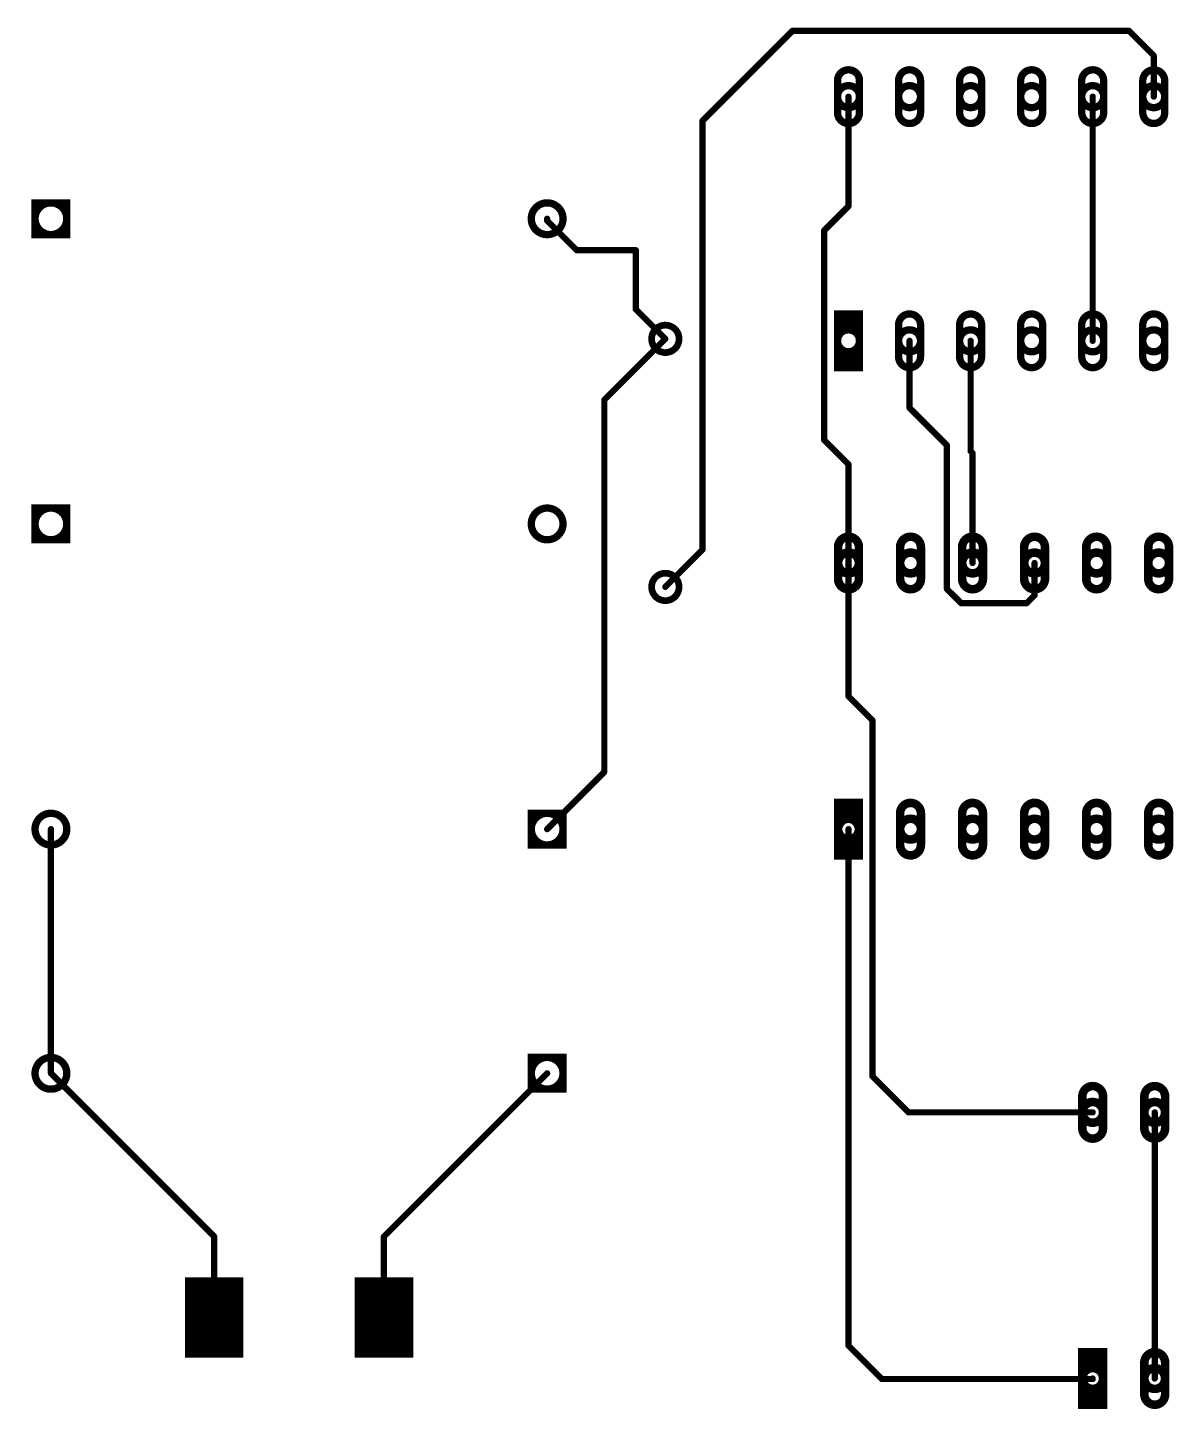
# Model space of a CAD drawing. Extents: x -328 to 170, y -164 to 109.
# Drawn here: x -326.1 to -279.2, y -64.5 to -7.7 of the extents above; entities that cross this region are included whole.
import ezdxf

# ---------------------------------------------------------------- set-up
doc = ezdxf.new("R2010")
doc.units = 0
doc.header["$MEASUREMENT"] = 0
doc.layers.add('TOPLAYER', color=1, linetype='CONTINUOUS')

msp = doc.modelspace()

# ---------------------------------------------------------------- linework, layer by layer
at = {"layer": 'TOPLAYER'}
for points, const_width in [([(-298.476, -11.542), (-294.793, -7.859)], 0.254), ([(-294.793, -7.859), (-281.015, -7.859)], 0.254), ([(-281.015, -7.859), (-279.999, -8.875)], 0.254), ([(-279.999, -10.555), (-279.999, -8.875)], 0.254), ([(-292.949, -11.205), (-292.949, -9.905)], 0.3), ([(-292.049, -11.205), (-292.049, -9.905)], 0.3), ([(-290.449, -11.205), (-290.449, -9.905)], 0.3), ([(-289.549, -11.205), (-289.549, -9.905)], 0.3), ([(-287.949, -11.205), (-287.949, -9.905)], 0.3), ([(-287.049, -11.205), (-287.049, -9.905)], 0.3), ([(-285.449, -11.205), (-285.449, -9.905)], 0.3), ([(-284.549, -11.205), (-284.549, -9.905)], 0.3), ([(-282.949, -11.205), (-282.949, -9.905)], 0.3), ([(-282.049, -11.205), (-282.049, -9.905)], 0.3), ([(-280.449, -11.205), (-280.449, -9.905)], 0.3), ([(-279.549, -11.205), (-279.549, -9.905)], 0.3), ([(-292.499, -15.039), (-292.499, -10.555)], 0.254), ([(-282.499, -20.555), (-282.499, -10.555)], 0.254), ([(-298.476, -29.112), (-298.476, -11.542)], 0.254), ([(-325.809, -16.355), (-325.809, -14.755)], 0.3), ([(-324.509, -16.355), (-324.509, -14.755)], 0.3), ([(-324.359, -14.905), (-325.959, -14.905)], 0.3), ([(-293.498, -16.038), (-292.499, -15.039)], 0.254), ([(-304.839, -15.635), (-304.839, -15.555)], 0.254), ([(-304.839, -15.635), (-303.629, -16.845)], 0.254), ([(-324.359, -16.205), (-325.959, -16.205)], 0.3), ([(-293.498, -24.615), (-293.498, -16.038)], 0.254), ([(-303.629, -16.845), (-301.209, -16.845)], 0.254), ([(-301.209, -19.265), (-301.209, -16.845)], 0.254), ([(-301.209, -19.265), (-299.999, -20.475)], 0.254), ([(-292.949, -21.805), (-292.949, -19.305)], 0.3), ([(-292.049, -21.805), (-292.049, -19.305)], 0.3), ([(-293.099, -19.78), (-291.899, -19.78)], 0.95), ([(-290.449, -21.205), (-290.449, -19.905)], 0.3), ([(-289.549, -21.205), (-289.549, -19.905)], 0.3), ([(-287.949, -21.205), (-287.949, -19.905)], 0.3), ([(-287.049, -21.205), (-287.049, -19.905)], 0.3), ([(-285.449, -21.205), (-285.449, -19.905)], 0.3), ([(-284.549, -21.205), (-284.549, -19.905)], 0.3), ([(-282.949, -21.205), (-282.949, -19.905)], 0.3), ([(-282.049, -21.205), (-282.049, -19.905)], 0.3), ([(-280.449, -21.205), (-280.449, -19.905)], 0.3), ([(-279.549, -21.205), (-279.549, -19.905)], 0.3), ([(-302.499, -22.975), (-299.999, -20.475)], 0.254), ([(-289.999, -23.302), (-289.999, -20.555)], 0.254), ([(-287.499, -25.076), (-287.499, -20.555)], 0.254), ([(-293.099, -21.33), (-291.899, -21.33)], 0.95), ([(-302.499, -38.215), (-302.499, -22.975)], 0.254), ([(-289.999, -23.302), (-288.469, -24.833)], 0.254), ([(-293.498, -24.615), (-292.499, -25.613)], 0.254), ([(-288.469, -30.719), (-288.469, -24.833)], 0.254), ([(-287.499, -25.076), (-287.419, -25.156)], 0.254), ([(-292.499, -29.655), (-292.499, -25.613)], 0.254), ([(-287.419, -29.655), (-287.419, -25.156)], 0.254), ([(-325.809, -28.855), (-325.809, -27.255)], 0.3), ([(-324.509, -28.855), (-324.509, -27.255)], 0.3), ([(-324.359, -27.405), (-325.959, -27.405)], 0.3), ([(-324.359, -28.705), (-325.959, -28.705)], 0.3), ([(-292.924, -30.305), (-292.924, -29.005)], 0.35), ([(-292.074, -30.305), (-292.074, -29.005)], 0.35), ([(-290.384, -30.305), (-290.384, -29.005)], 0.35), ([(-289.534, -30.305), (-289.534, -29.005)], 0.35), ([(-287.844, -30.305), (-287.844, -29.005)], 0.35), ([(-286.994, -30.305), (-286.994, -29.005)], 0.35), ([(-285.304, -30.305), (-285.304, -29.005)], 0.35), ([(-284.454, -30.305), (-284.454, -29.005)], 0.35), ([(-282.764, -30.305), (-282.764, -29.005)], 0.35), ([(-281.914, -30.305), (-281.914, -29.005)], 0.35), ([(-280.224, -30.305), (-280.224, -29.005)], 0.35), ([(-279.374, -30.305), (-279.374, -29.005)], 0.35), ([(-299.999, -30.635), (-298.476, -29.112)], 0.254), ([(-292.499, -35.113), (-292.499, -29.655)], 0.254), ([(-284.879, -30.973), (-284.879, -29.655)], 0.254), ([(-288.469, -30.719), (-287.884, -31.303)], 0.254), ([(-287.884, -31.303), (-285.21, -31.303)], 0.254), ([(-285.21, -31.303), (-284.879, -30.973)], 0.254), ([(-292.499, -35.113), (-291.517, -36.096)], 0.254), ([(-291.517, -50.683), (-291.517, -36.096)], 0.254), ([(-304.839, -40.555), (-302.499, -38.215)], 0.254), ([(-292.924, -41.805), (-292.924, -39.305)], 0.35), ([(-292.074, -41.805), (-292.074, -39.305)], 0.35), ([(-305.489, -39.755), (-305.489, -41.355)], 0.3), ([(-304.189, -39.755), (-304.189, -41.355)], 0.3), ([(-293.099, -39.805), (-291.899, -39.805)], 1), ([(-305.639, -39.905), (-304.039, -39.905)], 0.3), ([(-290.384, -41.205), (-290.384, -39.905)], 0.35), ([(-289.534, -41.205), (-289.534, -39.905)], 0.35), ([(-287.844, -41.205), (-287.844, -39.905)], 0.35), ([(-286.994, -41.205), (-286.994, -39.905)], 0.35), ([(-285.304, -41.205), (-285.304, -39.905)], 0.35), ([(-284.454, -41.205), (-284.454, -39.905)], 0.35), ([(-282.764, -41.205), (-282.764, -39.905)], 0.35), ([(-281.914, -41.205), (-281.914, -39.905)], 0.35), ([(-280.224, -41.205), (-280.224, -39.905)], 0.35), ([(-279.374, -41.205), (-279.374, -39.905)], 0.35), ([(-325.159, -50.555), (-325.159, -40.555)], 0.254), ([(-293.099, -41.305), (-291.899, -41.305)], 1), ([(-292.499, -61.707), (-292.499, -40.555)], 0.254), ([(-305.639, -41.205), (-304.039, -41.205)], 0.3), ([(-305.639, -49.905), (-304.039, -49.905)], 0.3), ([(-305.489, -49.755), (-305.489, -51.355)], 0.3), ([(-304.189, -49.755), (-304.189, -51.355)], 0.3), ([(-325.159, -50.555), (-318.474, -57.24)], 0.254), ([(-311.524, -57.24), (-304.839, -50.555)], 0.254), ([(-305.639, -51.205), (-304.039, -51.205)], 0.3), ([(-291.517, -50.683), (-290.043, -52.156)], 0.254), ([(-282.924, -52.805), (-282.924, -51.505)], 0.35), ([(-282.074, -52.805), (-282.074, -51.505)], 0.35), ([(-280.384, -52.805), (-280.384, -51.505)], 0.35), ([(-279.534, -52.805), (-279.534, -51.505)], 0.35), ([(-290.043, -52.156), (-282.499, -52.156)], 0.254), ([(-282.499, -52.156), (-282.499, -52.155)], 0.254), ([(-279.959, -63.055), (-279.959, -52.155)], 0.254), ([(-318.474, -60.555), (-318.474, -57.24)], 0.254), ([(-311.524, -60.555), (-311.524, -57.24)], 0.254), ([(-319.074, -62.205), (-319.074, -58.905)], 1.2), ([(-317.874, -62.205), (-317.874, -58.905)], 1.2), ([(-312.124, -62.205), (-312.124, -58.905)], 1.2), ([(-310.924, -62.205), (-310.924, -58.905)], 1.2), ([(-317.274, -59.73), (-319.674, -59.73)], 1.65), ([(-310.324, -59.73), (-312.724, -59.73)], 1.65), ([(-317.274, -61.38), (-319.674, -61.38)], 1.65), ([(-310.324, -61.38), (-312.724, -61.38)], 1.65), ([(-292.499, -61.707), (-291.128, -63.078)], 0.254), ([(-283.099, -62.305), (-281.899, -62.305)], 1), ([(-282.924, -64.305), (-282.924, -61.805)], 0.35), ([(-282.074, -64.305), (-282.074, -61.805)], 0.35), ([(-280.384, -63.705), (-280.384, -62.405)], 0.35), ([(-279.534, -63.705), (-279.534, -62.405)], 0.35), ([(-291.128, -63.078), (-282.499, -63.078)], 0.254), ([(-282.499, -63.078), (-282.499, -63.055)], 0.254), ([(-283.099, -63.805), (-281.899, -63.805)], 1)]:
    msp.add_lwpolyline(points, dxfattribs=dict(at, const_width=const_width))
for points, const_width in [([(-294.857, -7.859, 1), (-294.73, -7.859, 1)], 0.127), ([(-294.857, -7.859, 1), (-294.73, -7.859, 1)], 0.127), ([(-281.079, -7.859, 1), (-280.952, -7.859, 1)], 0.127), ([(-281.079, -7.859, 1), (-280.952, -7.859, 1)], 0.127), ([(-280.063, -8.875, 1), (-279.936, -8.875, 1)], 0.127), ([(-280.063, -8.875, 1), (-279.936, -8.875, 1)], 0.127), ([(-292.949, -10.555, 1), (-292.049, -10.555, 1)], 0.3), ([(-290.449, -10.555, 1), (-289.549, -10.555, 1)], 0.3), ([(-287.949, -10.555, 1), (-287.049, -10.555, 1)], 0.3), ([(-285.449, -10.555, 1), (-284.549, -10.555, 1)], 0.3), ([(-282.949, -10.555, 1), (-282.049, -10.555, 1)], 0.3), ([(-280.449, -10.555, 1), (-279.549, -10.555, 1)], 0.3), ([(-292.563, -10.555, 1), (-292.436, -10.555, 1)], 0.127), ([(-282.563, -10.555, 1), (-282.436, -10.555, 1)], 0.127), ([(-280.063, -10.555, 1), (-279.936, -10.555, 1)], 0.127), ([(-298.54, -11.542, 1), (-298.413, -11.542, 1)], 0.127), ([(-298.54, -11.542, 1), (-298.413, -11.542, 1)], 0.127), ([(-325.809, -15.555, 1), (-324.509, -15.555, 1)], 0.3), ([(-305.489, -15.555, 1), (-304.189, -15.555, 1)], 0.3), ([(-292.563, -15.039, 1), (-292.436, -15.039, 1)], 0.127), ([(-292.563, -15.039, 1), (-292.436, -15.039, 1)], 0.127), ([(-304.903, -15.555, 1), (-304.776, -15.555, 1)], 0.127), ([(-304.903, -15.635, 1), (-304.776, -15.635, 1)], 0.127), ([(-304.903, -15.635, 1), (-304.776, -15.635, 1)], 0.127), ([(-293.561, -16.038, 1), (-293.434, -16.038, 1)], 0.127), ([(-293.561, -16.038, 1), (-293.434, -16.038, 1)], 0.127), ([(-303.693, -16.845, 1), (-303.566, -16.845, 1)], 0.127), ([(-303.693, -16.845, 1), (-303.566, -16.845, 1)], 0.127), ([(-301.273, -16.845, 1), (-301.146, -16.845, 1)], 0.127), ([(-301.273, -16.845, 1), (-301.146, -16.845, 1)], 0.127), ([(-301.273, -19.265, 1), (-301.146, -19.265, 1)], 0.127), ([(-301.273, -19.265, 1), (-301.146, -19.265, 1)], 0.127), ([(-300.562, -20.475, 1), (-299.437, -20.475, 1)], 0.275), ([(-300.063, -20.475, 1), (-299.936, -20.475, 1)], 0.127), ([(-300.063, -20.475, 1), (-299.936, -20.475, 1)], 0.127), ([(-292.949, -20.555, 1), (-292.049, -20.555, 1)], 0.3), ([(-290.449, -20.555, 1), (-289.549, -20.555, 1)], 0.3), ([(-290.063, -20.555, 1), (-289.936, -20.555, 1)], 0.127), ([(-287.949, -20.555, 1), (-287.049, -20.555, 1)], 0.3), ([(-287.563, -20.555, 1), (-287.436, -20.555, 1)], 0.127), ([(-285.449, -20.555, 1), (-284.549, -20.555, 1)], 0.3), ([(-282.949, -20.555, 1), (-282.049, -20.555, 1)], 0.3), ([(-282.563, -20.555, 1), (-282.436, -20.555, 1)], 0.127), ([(-280.449, -20.555, 1), (-279.549, -20.555, 1)], 0.3), ([(-302.563, -22.975, 1), (-302.436, -22.975, 1)], 0.127), ([(-302.563, -22.975, 1), (-302.436, -22.975, 1)], 0.127), ([(-290.063, -23.302, 1), (-289.936, -23.302, 1)], 0.127), ([(-290.063, -23.302, 1), (-289.936, -23.302, 1)], 0.127), ([(-293.561, -24.615, 1), (-293.434, -24.615, 1)], 0.127), ([(-293.561, -24.615, 1), (-293.434, -24.615, 1)], 0.127), ([(-288.532, -24.833, 1), (-288.405, -24.833, 1)], 0.127), ([(-288.532, -24.833, 1), (-288.405, -24.833, 1)], 0.127), ([(-287.563, -25.076, 1), (-287.436, -25.076, 1)], 0.127), ([(-287.563, -25.076, 1), (-287.436, -25.076, 1)], 0.127), ([(-292.563, -25.613, 1), (-292.436, -25.613, 1)], 0.127), ([(-292.563, -25.613, 1), (-292.436, -25.613, 1)], 0.127), ([(-287.483, -25.156, 1), (-287.356, -25.156, 1)], 0.127), ([(-287.483, -25.156, 1), (-287.356, -25.156, 1)], 0.127), ([(-325.809, -28.055, 1), (-324.509, -28.055, 1)], 0.3), ([(-305.489, -28.055, 1), (-304.189, -28.055, 1)], 0.3), ([(-298.54, -29.112, 1), (-298.413, -29.112, 1)], 0.127), ([(-298.54, -29.112, 1), (-298.413, -29.112, 1)], 0.127), ([(-292.924, -29.655, 1), (-292.074, -29.655, 1)], 0.35), ([(-290.384, -29.655, 1), (-289.534, -29.655, 1)], 0.35), ([(-287.844, -29.655, 1), (-286.994, -29.655, 1)], 0.35), ([(-285.304, -29.655, 1), (-284.454, -29.655, 1)], 0.35), ([(-282.764, -29.655, 1), (-281.914, -29.655, 1)], 0.35), ([(-280.224, -29.655, 1), (-279.374, -29.655, 1)], 0.35), ([(-300.562, -30.635, 1), (-299.437, -30.635, 1)], 0.275), ([(-292.563, -29.655, 1), (-292.436, -29.655, 1)], 0.127), ([(-292.563, -29.655, 1), (-292.436, -29.655, 1)], 0.127), ([(-287.483, -29.655, 1), (-287.356, -29.655, 1)], 0.127), ([(-284.943, -29.655, 1), (-284.816, -29.655, 1)], 0.127), ([(-300.063, -30.635, 1), (-299.936, -30.635, 1)], 0.127), ([(-288.532, -30.719, 1), (-288.405, -30.719, 1)], 0.127), ([(-288.532, -30.719, 1), (-288.405, -30.719, 1)], 0.127), ([(-287.948, -31.303, 1), (-287.821, -31.303, 1)], 0.127), ([(-287.948, -31.303, 1), (-287.821, -31.303, 1)], 0.127), ([(-285.273, -31.303, 1), (-285.146, -31.303, 1)], 0.127), ([(-285.273, -31.303, 1), (-285.146, -31.303, 1)], 0.127), ([(-284.943, -30.973, 1), (-284.816, -30.973, 1)], 0.127), ([(-284.943, -30.973, 1), (-284.816, -30.973, 1)], 0.127), ([(-292.563, -35.113, 1), (-292.436, -35.113, 1)], 0.127), ([(-292.563, -35.113, 1), (-292.436, -35.113, 1)], 0.127), ([(-291.58, -36.096, 1), (-291.453, -36.096, 1)], 0.127), ([(-291.58, -36.096, 1), (-291.453, -36.096, 1)], 0.127), ([(-302.563, -38.215, 1), (-302.436, -38.215, 1)], 0.127), ([(-302.563, -38.215, 1), (-302.436, -38.215, 1)], 0.127), ([(-325.809, -40.555, 1), (-324.509, -40.555, 1)], 0.3), ([(-305.489, -40.555, 1), (-304.189, -40.555, 1)], 0.3), ([(-292.924, -40.555, 1), (-292.074, -40.555, 1)], 0.35), ([(-290.384, -40.555, 1), (-289.534, -40.555, 1)], 0.35), ([(-287.844, -40.555, 1), (-286.994, -40.555, 1)], 0.35), ([(-285.304, -40.555, 1), (-284.454, -40.555, 1)], 0.35), ([(-282.764, -40.555, 1), (-281.914, -40.555, 1)], 0.35), ([(-280.224, -40.555, 1), (-279.374, -40.555, 1)], 0.35), ([(-325.223, -40.555, 1), (-325.096, -40.555, 1)], 0.127), ([(-304.903, -40.555, 1), (-304.776, -40.555, 1)], 0.127), ([(-292.563, -40.555, 1), (-292.436, -40.555, 1)], 0.127), ([(-325.809, -50.555, 1), (-324.509, -50.555, 1)], 0.3), ([(-305.489, -50.555, 1), (-304.189, -50.555, 1)], 0.3), ([(-325.223, -50.555, 1), (-325.096, -50.555, 1)], 0.127), ([(-325.223, -50.555, 1), (-325.096, -50.555, 1)], 0.127), ([(-304.903, -50.555, 1), (-304.776, -50.555, 1)], 0.127), ([(-291.58, -50.683, 1), (-291.453, -50.683, 1)], 0.127), ([(-291.58, -50.683, 1), (-291.453, -50.683, 1)], 0.127), ([(-282.924, -52.155, 1), (-282.074, -52.155, 1)], 0.35), ([(-280.384, -52.155, 1), (-279.534, -52.155, 1)], 0.35), ([(-290.107, -52.156, 1), (-289.98, -52.156, 1)], 0.127), ([(-290.107, -52.156, 1), (-289.98, -52.156, 1)], 0.127), ([(-282.563, -52.155, 1), (-282.436, -52.155, 1)], 0.127), ([(-282.563, -52.156, 1), (-282.436, -52.156, 1)], 0.127), ([(-282.563, -52.156, 1), (-282.436, -52.156, 1)], 0.127), ([(-280.023, -52.155, 1), (-279.896, -52.155, 1)], 0.127), ([(-318.538, -57.24, 1), (-318.411, -57.24, 1)], 0.127), ([(-318.538, -57.24, 1), (-318.411, -57.24, 1)], 0.127), ([(-311.588, -57.24, 1), (-311.461, -57.24, 1)], 0.127), ([(-311.588, -57.24, 1), (-311.461, -57.24, 1)], 0.127), ([(-319.074, -60.555, 1), (-317.874, -60.555, 1)], 1.2), ([(-312.124, -60.555, 1), (-310.924, -60.555, 1)], 1.2), ([(-318.538, -60.555, 1), (-318.411, -60.555, 1)], 0.127), ([(-311.588, -60.555, 1), (-311.461, -60.555, 1)], 0.127), ([(-292.563, -61.707, 1), (-292.436, -61.707, 1)], 0.127), ([(-292.563, -61.707, 1), (-292.436, -61.707, 1)], 0.127), ([(-291.191, -63.078, 1), (-291.064, -63.078, 1)], 0.127), ([(-291.191, -63.078, 1), (-291.064, -63.078, 1)], 0.127), ([(-282.924, -63.055, 1), (-282.074, -63.055, 1)], 0.35), ([(-282.563, -63.055, 1), (-282.436, -63.055, 1)], 0.127), ([(-282.563, -63.078, 1), (-282.436, -63.078, 1)], 0.127), ([(-282.563, -63.078, 1), (-282.436, -63.078, 1)], 0.127), ([(-280.384, -63.055, 1), (-279.534, -63.055, 1)], 0.35), ([(-280.023, -63.055, 1), (-279.896, -63.055, 1)], 0.127)]:
    msp.add_lwpolyline(points, format="xyb", close=True, dxfattribs=dict(at, const_width=const_width))
for points, const_width in [([(-292.949, -9.905, -1), (-292.049, -9.905)], 0.3), ([(-290.449, -9.905, -1), (-289.549, -9.905)], 0.3), ([(-287.949, -9.905, -1), (-287.049, -9.905)], 0.3), ([(-285.449, -9.905, -1), (-284.549, -9.905)], 0.3), ([(-282.949, -9.905, -1), (-282.049, -9.905)], 0.3), ([(-280.449, -9.905, -1), (-279.549, -9.905)], 0.3), ([(-292.049, -11.205, -1), (-292.949, -11.205)], 0.3), ([(-289.549, -11.205, -1), (-290.449, -11.205)], 0.3), ([(-287.049, -11.205, -1), (-287.949, -11.205)], 0.3), ([(-284.549, -11.205, -1), (-285.449, -11.205)], 0.3), ([(-282.049, -11.205, -1), (-282.949, -11.205)], 0.3), ([(-279.549, -11.205, -1), (-280.449, -11.205)], 0.3), ([(-290.449, -19.905, -1), (-289.549, -19.905)], 0.3), ([(-287.949, -19.905, -1), (-287.049, -19.905)], 0.3), ([(-285.449, -19.905, -1), (-284.549, -19.905)], 0.3), ([(-282.949, -19.905, -1), (-282.049, -19.905)], 0.3), ([(-280.449, -19.905, -1), (-279.549, -19.905)], 0.3), ([(-289.549, -21.205, -1), (-290.449, -21.205)], 0.3), ([(-287.049, -21.205, -1), (-287.949, -21.205)], 0.3), ([(-284.549, -21.205, -1), (-285.449, -21.205)], 0.3), ([(-282.049, -21.205, -1), (-282.949, -21.205)], 0.3), ([(-279.549, -21.205, -1), (-280.449, -21.205)], 0.3), ([(-292.924, -29.005, -1), (-292.074, -29.005)], 0.35), ([(-290.384, -29.005, -1), (-289.534, -29.005)], 0.35), ([(-287.844, -29.005, -1), (-286.994, -29.005)], 0.35), ([(-285.304, -29.005, -1), (-284.454, -29.005)], 0.35), ([(-282.764, -29.005, -1), (-281.914, -29.005)], 0.35), ([(-280.224, -29.005, -1), (-279.374, -29.005)], 0.35), ([(-292.074, -30.305, -1), (-292.924, -30.305)], 0.35), ([(-289.534, -30.305, -1), (-290.384, -30.305)], 0.35), ([(-286.994, -30.305, -1), (-287.844, -30.305)], 0.35), ([(-284.454, -30.305, -1), (-285.304, -30.305)], 0.35), ([(-281.914, -30.305, -1), (-282.764, -30.305)], 0.35), ([(-279.374, -30.305, -1), (-280.224, -30.305)], 0.35), ([(-290.384, -39.905, -1), (-289.534, -39.905)], 0.35), ([(-287.844, -39.905, -1), (-286.994, -39.905)], 0.35), ([(-285.304, -39.905, -1), (-284.454, -39.905)], 0.35), ([(-282.764, -39.905, -1), (-281.914, -39.905)], 0.35), ([(-280.224, -39.905, -1), (-279.374, -39.905)], 0.35), ([(-289.534, -41.205, -1), (-290.384, -41.205)], 0.35), ([(-286.994, -41.205, -1), (-287.844, -41.205)], 0.35), ([(-284.454, -41.205, -1), (-285.304, -41.205)], 0.35), ([(-281.914, -41.205, -1), (-282.764, -41.205)], 0.35), ([(-279.374, -41.205, -1), (-280.224, -41.205)], 0.35), ([(-282.924, -51.505, -1), (-282.074, -51.505)], 0.35), ([(-280.384, -51.505, -1), (-279.534, -51.505)], 0.35), ([(-282.074, -52.805, -1), (-282.924, -52.805)], 0.35), ([(-279.534, -52.805, -1), (-280.384, -52.805)], 0.35), ([(-280.384, -62.405, -1), (-279.534, -62.405)], 0.35), ([(-279.534, -63.705, -1), (-280.384, -63.705)], 0.35)]:
    msp.add_lwpolyline(points, format="xyb", dxfattribs=dict(at, const_width=const_width))

doc.saveas('drawing.dxf')
